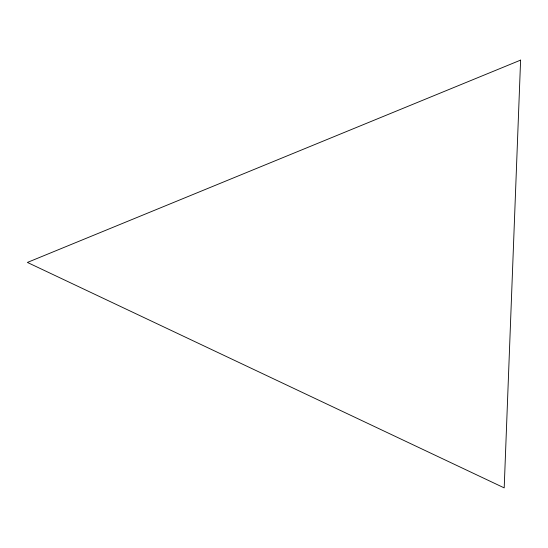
<?xml version="1.0" encoding="UTF-8"?>
<svg xmlns="http://www.w3.org/2000/svg" width="548" height="548" viewBox="0 0 548 548"><rect width="100%" height="100%" fill="white"/><g stroke="black" fill="none" stroke-linecap="round" stroke-linejoin="round"><path stroke-width="0.82" d="M520.6 60.116L504.194 487.884L27.4 262.437L520.6 60.116"/></g></svg>
